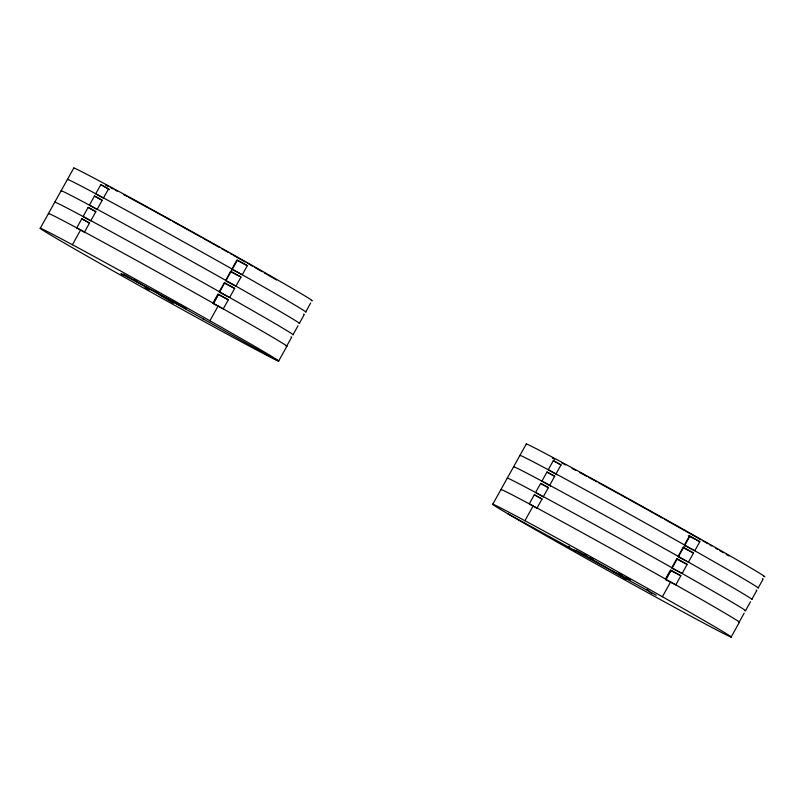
<?xml version="1.0" encoding="UTF-8"?>
<svg xmlns="http://www.w3.org/2000/svg" width="805" height="805" viewBox="0 0 805 805"><rect width="100%" height="100%" fill="white"/><g stroke="black" fill="none" stroke-linecap="round" stroke-linejoin="round"><path stroke-width="1.21" d="M40.25 228.278L73.798 168.004M84.394 232.253L76.757 227.875L84.525 232.041L89.586 222.945L81.818 218.779L76.757 227.875A136.488 1.902 29.1 0 0 48.733 213.848M90.724 220.882L83.086 216.505L90.854 220.671L95.916 211.574L88.148 207.408L83.086 216.505A136.488 1.902 29.1 0 0 55.062 202.478M97.053 209.511L89.415 205.134L97.184 209.3L102.245 200.204L94.477 196.038L89.415 205.134A136.488 1.902 29.1 0 0 61.391 191.107M103.382 198.141L95.745 193.764L103.513 197.929L108.574 188.833L100.806 184.657L95.745 193.764A136.488 1.902 29.1 0 0 67.721 179.726M72.41 244.74L80.641 229.958M285.926 345.939L286.62 346.231A136.488 1.902 29.1 0 0 223.277 308.889L212.973 303.062L218.034 293.966L228.338 299.792L223.277 308.889L214.18 304.179M292.95 334.86A136.488 1.902 29.1 0 0 229.606 297.518L219.302 291.692L224.364 282.595L234.668 288.421L229.606 297.518L219.493 292.285L224.676 282.978M303.646 314.101L304.34 314.383L299.279 323.479A136.488 1.902 29.1 0 0 235.935 286.147L225.631 280.321L230.693 271.225L240.997 277.051L235.935 286.147L225.823 280.915L231.578 270.571M310.67 303.012L305.608 312.109A136.488 1.902 29.1 0 0 242.265 274.767L231.961 268.95L237.022 259.854L247.326 265.67L242.265 274.767L232.152 269.544L237.223 260.448L247.326 265.67M213.164 303.656L218.236 294.56L228.338 299.792M213.335 303.747L218.517 294.449M209.894 320.762L218.125 305.981M287.184 345.214L291.682 337.134L290.987 336.842M293.513 333.844L298.011 325.753M278.701 360.972L286.932 346.19M492.751 504.262L526.299 443.988M536.895 508.237L529.257 503.86L537.026 508.025L542.087 498.929L534.329 494.763L529.257 503.86A136.488 1.902 29.1 0 0 501.233 489.832M543.224 496.866L535.587 492.489L543.355 496.655L548.416 487.558L540.658 483.392L535.587 492.489A136.488 1.902 29.1 0 0 507.563 478.462M550.65 486.119L541.916 481.118L549.684 485.284L554.746 476.188L546.987 472.022L541.916 481.118A136.488 1.902 29.1 0 0 513.892 467.091M556.98 474.749L548.245 469.748L556.014 473.914L561.075 464.817L553.317 460.641L548.245 469.748A136.488 1.902 29.1 0 0 520.221 455.711M524.91 520.724L533.141 505.943M744.182 613.118L739.121 622.215A136.488 1.902 29.1 0 0 675.777 584.873L665.473 579.047L670.545 569.95L680.849 575.776L675.777 584.873L665.675 579.64L670.736 570.544L680.849 575.776M744.756 610.552L745.45 610.844A136.488 1.902 29.1 0 0 682.107 573.502L671.803 567.676L676.874 558.579L687.178 564.406L682.107 573.502L672.004 568.27L677.176 558.962M756.147 590.085L756.841 590.367L751.779 599.463A136.488 1.902 29.1 0 0 688.436 562.132L678.132 556.305L683.204 547.209L693.508 553.035L688.436 562.132L678.333 556.899L684.079 546.555M762.476 578.715L763.17 578.996L758.109 588.093A136.488 1.902 29.1 0 0 694.765 550.761L684.461 544.935L689.533 535.838L699.837 541.654L694.765 550.761L684.663 545.528L689.724 536.432L699.837 541.654M665.846 579.731L671.018 570.433M662.404 596.746L670.625 581.965M746.014 609.828L750.512 601.738M731.202 636.956L739.433 622.174M311.243 300.456L311.938 300.738A136.488 1.902 29.1 0 0 248.594 263.396L238.29 257.58A136.488 1.902 29.1 0 0 109.842 186.559L102.074 182.383A136.488 1.902 29.1 0 0 74.05 168.356M203.081 319.042L203.786 319.323M763.744 576.44L764.438 576.722A136.488 1.902 29.1 0 0 701.095 539.38L690.791 533.564A136.488 1.902 29.1 0 0 562.343 462.543L554.575 458.367A136.488 1.902 29.1 0 0 526.561 444.34M738.427 621.923L739.121 622.215M656.286 595.308L507.734 513.711M568.592 546.354L569.497 546.796M230.894 271.818L240.997 277.051M224.565 283.189L234.668 288.421M683.395 547.803L693.508 553.035M677.065 559.173L687.178 564.406M123.769 275.29L121.012 273.66L178.076 304.3M575.967 550.157L611.971 570.654L630.577 580.284L625.425 577.366M649.977 592.218L652.161 593.365M123.417 194.478L127.291 196.561M572.033 468.379L575.917 470.462M123.467 274.173L277.695 360.731M583.736 554.323L586.674 555.913M134.173 279.929L137.283 281.629M589.783 557.613L593.054 559.394M173.407 303.193L159.471 294.67M625.908 579.177L611.971 570.654M154.691 291.209L158.374 293.251M618.24 573.341L621.863 575.374M144.991 287.385L149.458 289.891M230.24 253.515L232.303 254.672M233.329 255.255L238.481 258.174A109.188 1.53 29.1 0 1 245.273 262.027M681.714 528.915L684.803 530.656M685.84 531.24L690.992 534.158A109.188 1.53 29.1 0 1 697.784 538.012M172.924 301.382L186.257 308.929M100.806 184.657L109.54 189.668M94.477 196.038L102.114 200.415M553.317 460.641L560.954 465.028M88.148 207.408L95.785 211.785M546.987 472.022L554.625 476.399M81.818 218.779L89.456 223.156M540.658 483.392L548.296 487.77M534.329 494.763L541.956 499.14M646.657 589.451L648.83 590.719M573.522 549.644L576.269 551.274M568.421 546.575L569.548 547.289M84.525 232.041A136.488 1.902 29.1 0 1 212.973 303.062M90.854 220.671A136.488 1.902 29.1 0 1 219.302 291.692M97.184 209.3A136.488 1.902 29.1 0 1 225.631 280.321M103.513 197.929A136.488 1.902 29.1 0 1 231.961 268.95M105.415 184.959A109.188 1.53 29.1 0 1 108.313 186.468M110.265 187.484A109.188 1.53 29.1 0 1 113.103 188.984M115.135 190.05A109.188 1.53 29.1 0 1 117.278 191.198M128.237 197.074A109.188 1.53 29.1 0 1 148.331 207.992M149.338 208.545A109.188 1.53 29.1 0 1 170.469 220.157M172.673 221.375A109.188 1.53 29.1 0 1 191.852 232.011M192.858 232.565A109.188 1.53 29.1 0 1 200.888 237.042M202.89 238.159A109.188 1.53 29.1 0 1 219.634 247.538M221.788 248.755A109.188 1.53 29.1 0 1 228.177 252.347M247.286 263.165A109.188 1.53 29.1 0 1 252.468 266.123M254.471 267.26A109.188 1.53 29.1 0 1 262.299 271.748M264.332 272.925A109.188 1.53 29.1 0 1 266.304 274.062M267.25 274.616A109.188 1.53 29.1 0 1 271.748 277.232M272.754 277.816A109.188 1.53 29.1 0 1 276.497 280.009M537.026 508.025A136.488 1.902 29.1 0 1 665.473 579.047M543.355 496.655A136.488 1.902 29.1 0 1 671.803 567.676M549.684 485.284A136.488 1.902 29.1 0 1 678.132 556.305M556.014 473.914A136.488 1.902 29.1 0 1 684.461 544.935M690.237 536.804A109.188 1.53 29.1 0 1 688.225 535.707M552.361 458.176A109.188 1.53 29.1 0 1 554.736 459.333M561.88 463.006A109.188 1.53 29.1 0 1 565.603 464.968M579.801 472.555A109.188 1.53 29.1 0 1 586.634 476.248M588.686 477.365A109.188 1.53 29.1 0 1 596.897 481.823M598.85 482.899A109.188 1.53 29.1 0 1 600.842 483.986M601.838 484.53A109.188 1.53 29.1 0 1 618.602 493.737M619.689 494.33A109.188 1.53 29.1 0 1 627.387 498.587M628.373 499.13A109.188 1.53 29.1 0 1 653.388 513.027M654.395 513.59A109.188 1.53 29.1 0 1 662.354 518.038M664.326 519.144A109.188 1.53 29.1 0 1 680.688 528.332M698.72 538.545A109.188 1.53 29.1 0 1 700.843 539.753M702.936 540.94A109.188 1.53 29.1 0 1 704.979 542.107M705.975 542.681A109.188 1.53 29.1 0 1 707.957 543.808M709.889 544.915A109.188 1.53 29.1 0 1 711.771 545.991M715.826 548.326A109.188 1.53 29.1 0 1 717.829 549.483M719.761 550.6A109.188 1.53 29.1 0 1 723.393 552.713M726.241 554.373A109.188 1.53 29.1 0 1 728.998 555.993M278.389 361.012L276.99 360.439A136.488 1.902 29.1 0 1 187.686 312.491L176.526 306.323A136.488 1.902 29.1 0 1 57.99 239.347L52.486 236.107A136.488 1.902 29.1 0 1 68.526 242.657L76.294 246.823A136.488 1.902 29.1 0 1 204.742 317.854L215.046 323.67A136.488 1.902 29.1 0 1 278.389 361.012M730.89 636.996L729.501 636.423A136.488 1.902 29.1 0 1 640.196 588.475L629.027 582.307A136.488 1.902 29.1 0 1 510.491 515.331L504.987 512.091A136.488 1.902 29.1 0 1 521.036 518.641L528.794 522.807A136.488 1.902 29.1 0 1 657.252 593.838L667.556 599.655A136.488 1.902 29.1 0 1 730.89 636.996"/></g></svg>
